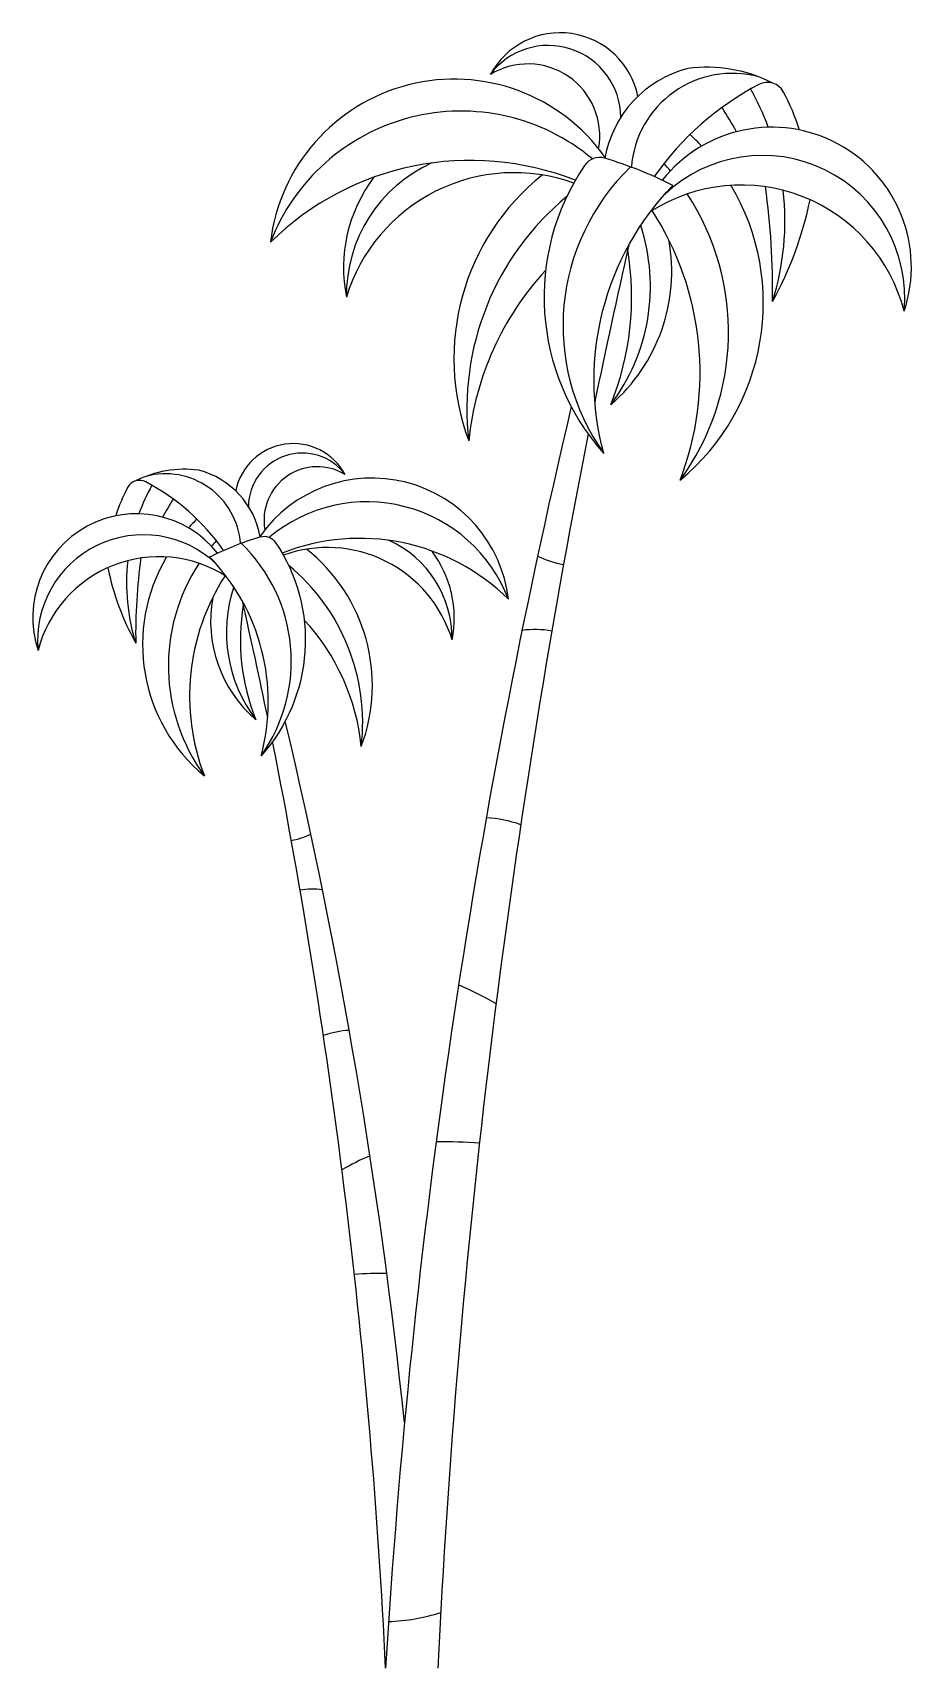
# Model space of a CAD drawing. Header units: millimetres. Extents: x 356.22 to 357.67, y 2555.45 to 2558.14.
import ezdxf

# ---------------------------------------------------------------- set-up
doc = ezdxf.new("R2010")
doc.units = ezdxf.units.MM
doc.header["$LTSCALE"] = 10
doc.layers.add('Vegetais', color=94, linetype='Continuous')

msp = doc.modelspace()

# ---------------------------------------------------------------- linework, layer by layer
at = {"layer": 'Vegetais'}
for points in [[(357.2772, 2557.8872, 0.044613), (357.1651, 2557.9319, 0.327212), (357.1317, 2557.92, 0.344389), (357.1634, 2557.4465, -0.264453)], [(356.5148, 2557.2762, -0.044613), (356.598, 2557.3094, -0.327212), (356.6228, 2557.3006, -0.344389), (356.5993, 2556.949, 0.264453)]]:
    msp.add_lwpolyline(points, format="xyb", close=True, dxfattribs=at)
for centre, radius, start, end in [((357.0916, 2558.0078), 0.1305, 11.4912, 151.7254), ((357.0721, 2557.9981), 0.1193, 0.6319, 143.1354), ((357.0384, 2557.9687), 0.1183, 349.746, 121.4465), ((357.3473, 2557.9004), 0.1847, 104.3286, 170.2046), ((357.3752, 2557.9046), 0.1669, 75.0836, 175.6693), ((357.3334, 2557.8439), 0.2376, 62.9428, 97.7048), ((356.917, 2557.7576), 0.3044, 35.2737, 173.1806), ((357.6472, 2557.6199), 0.49, 117.8063, 144.8846), ((357.0168, 2557.8294), 0.4446, 20.1907, 29.1537), ((357.4326, 2558.0268), 0.03, 27.8309, 117.8063), ((357.1252, 2557.8645), 0.3777, 17.5376, 27.8309), ((356.5852, 2557.5287), 0.9134, 29.285, 32.2058), ((356.9286, 2557.6732), 0.3362, 50.0117, 158.9889), ((357.4397, 2557.7531), 0.2298, 341.5396, 141.6184), ((357.0473, 2557.6939), 0.3786, 42.9657, 47.0471), ((357.4245, 2557.7024), 0.2342, 354.6112, 133.4077), ((356.944, 2557.4589), 0.4695, 68.4571, 134.5207), ((356.9779, 2557.7068), 0.2381, 114.1142, 180.8163), ((357.0162, 2557.6193), 0.2889, 70.2322, 163.0686), ((357.3021, 2557.6026), 0.3854, 128.4295, 200.5403), ((357.4587, 2557.6565), 0.3624, 133.8867, 215.4082), ((356.945, 2557.643), 0.4236, 39.2756, 41.4468), ((356.9816, 2557.7518), 0.2466, 142.8513, 191.3124), ((357.3896, 2557.611), 0.2769, 14.5058, 122.5933), ((357.0473, 2557.6939), 0.3786, 309.6492, 30.7421), ((356.251, 2557.7176), 1.1902, 358.9724, 8.0848), ((357.0179, 2557.8294), 0.4436, 342.5381, 6.4382), ((357.3907, 2557.52), 0.4526, 129.5526, 186.6838), ((356.9559, 2557.6462), 0.4127, 323.7828, 33.369), ((356.9215, 2557.9836), 0.5936, 331.0566, 348.3423), ((356.8309, 2557.579), 0.4909, 338.9084, 32.934), ((356.9184, 2557.7209), 0.3217, 322.8597, 18.1627), ((356.9865, 2557.7455), 0.2887, 310.7129, 10.3854), ((370.8037, 2554.6987), 13.9458, 167.19729, 168.27789), ((356.7377, 2557.7034), 0.4715, 337.9828, 9.4782), ((357.4239, 2557.4181), 0.4852, 137.2327, 174.171), ((356.6526, 2557.3657), 0.0969, 28.2746, 168.5088), ((356.6671, 2557.3585), 0.0886, 36.8646, 179.3681), ((356.4731, 2557.2441), 0.1764, 82.2952, 117.0572), ((356.4628, 2557.286), 0.1371, 9.7954, 75.6714), ((356.6921, 2557.3367), 0.0879, 58.5535, 190.254), ((356.3994, 2557.3799), 0.0223, 62.1937, 152.1691), ((356.7081, 2557.2333), 0.3301, 150.8463, 159.8093), ((356.2401, 2557.0778), 0.3638, 35.1154, 62.1937), ((356.442, 2557.2891), 0.1239, 4.3307, 104.9164), ((356.7822, 2557.1799), 0.226, 6.8194, 144.7263), ((356.6277, 2557.2594), 0.2804, 152.1691, 162.4624), ((357.0286, 2557.01), 0.6782, 147.7942, 150.715), ((356.7736, 2557.1173), 0.2496, 21.0111, 129.9883), ((356.3942, 2557.1766), 0.1706, 38.3816, 198.4604), ((356.6855, 2557.1326), 0.2811, 132.9529, 137.0343), ((356.4055, 2557.1389), 0.1739, 46.5923, 185.3888), ((356.7615, 2557.0949), 0.3145, 138.5532, 140.7244), ((356.38, 2557.1049), 0.2691, 324.5918, 46.1133), ((356.7622, 2556.9582), 0.3486, 45.4793, 111.5429), ((356.7086, 2557.0773), 0.2145, 16.9314, 109.7678), ((356.4963, 2557.0649), 0.2862, 339.4597, 51.5705), ((356.737, 2557.1423), 0.1768, 359.1837, 65.8858), ((356.7343, 2557.1757), 0.1831, 348.6876, 37.1487), ((356.4314, 2557.0711), 0.2056, 57.4067, 165.4942), ((356.7789, 2557.3478), 0.4408, 191.6577, 208.9434), ((356.7074, 2557.2333), 0.3294, 173.5618, 197.4619), ((357.2767, 2557.1503), 0.8837, 171.9152, 181.0276), ((356.6855, 2557.1326), 0.2811, 149.2579, 230.3508), ((356.7533, 2557.0973), 0.3064, 146.631, 216.2172), ((356.4305, 2557.0036), 0.3361, 353.3162, 50.4474), ((356.8462, 2557.0473), 0.3645, 147.066, 201.0916), ((356.7306, 2557.171), 0.2143, 169.6146, 229.2871), ((356.7812, 2557.1527), 0.2388, 161.8373, 217.1403), ((346.3693, 2554.8862), 10.4594, 11.72935, 12.79903), ((356.9154, 2557.1397), 0.3501, 170.5218, 202.0172), ((356.4059, 2556.9279), 0.3603, 5.829, 42.7673)]:
    msp.add_arc(centre, radius, start, end, dxfattribs=at)
at = {"layer": 'Vegetais', "color": 34}
for centre, radius, start, end in [((368.9852, 2554.7149), 12.2029, 166.69403, 176.55226), ((370.8782, 2554.7734), 14.0042, 168.86259, 177.23578), ((357.1346, 2557.4551), 0.1949, 245.7001, 258.9419), ((357.0501, 2556.9962), 0.1607, 80.0614, 97.6317), ((347.7331, 2554.8983), 9.1522, 5.98634, 13.31664), ((346.3134, 2554.9422), 10.5032, 2.76422, 11.14686), ((356.9581, 2556.6409), 0.2068, 70.6255, 86.6931), ((356.6211, 2556.9535), 0.1462, 281.0581, 294.2999), ((356.6844, 2556.6094), 0.1205, 82.3683, 99.9386), ((356.7018, 2556.0509), 0.5671, 59.9129, 66.8753), ((356.7534, 2556.3429), 0.1551, 93.3069, 109.3745), ((356.9457, 2555.9004), 0.4253, 113.1247, 120.0871), ((356.8975, 2555.4372), 0.8773, 85.9951, 90.6503), ((356.7989, 2555.4401), 0.658, 89.3497, 94.0049), ((356.8027, 2555.8172), 0.2915, 271.2753, 288.4501)]:
    msp.add_arc(centre, radius, start, end, dxfattribs=at)

doc.saveas('drawing.dxf')
